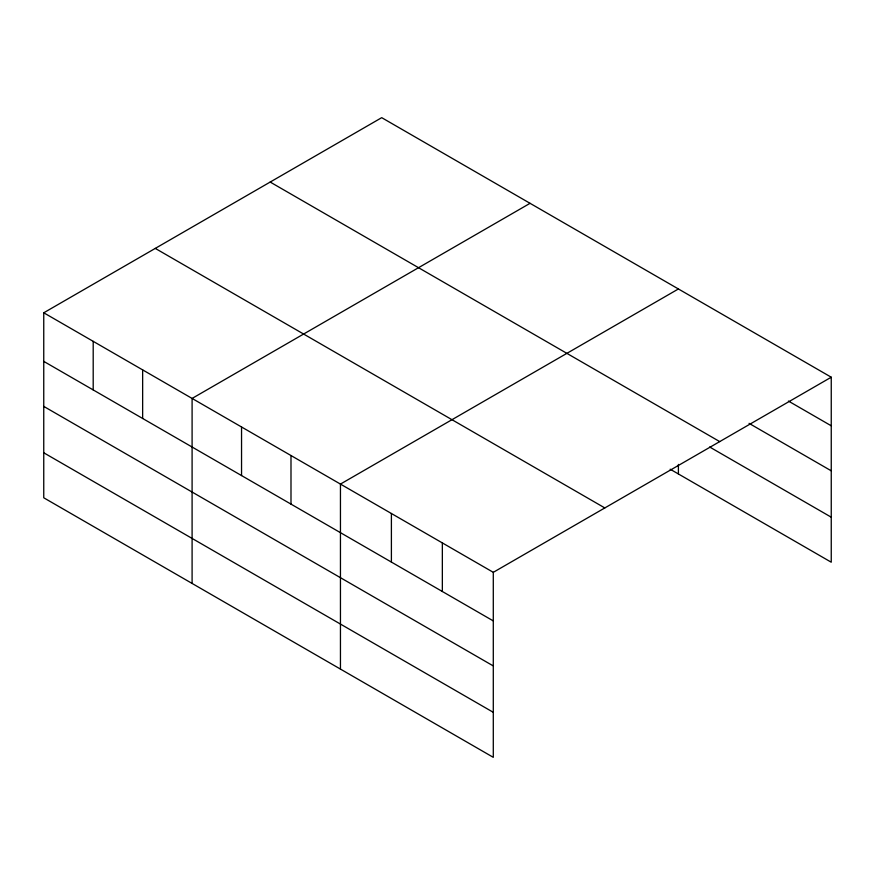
<?xml version="1.0" encoding="UTF-8"?>
<svg xmlns="http://www.w3.org/2000/svg" width="875" height="875" viewBox="0 0 875 875"><rect width="100%" height="100%" fill="white"/><g stroke="black" fill="none" stroke-linecap="round" stroke-linejoin="round"><path stroke-width="1.31" d="M493.292 665.93L493.292 572.327L43.75 312.791L43.75 497.788L493.292 757.334L493.292 665.93L43.75 406.394M43.75 312.791L381.708 117.666L831.25 377.212L831.25 562.209L670.163 469.208M530.053 203.317L192.095 398.431L192.095 583.439M678.409 288.969L340.452 484.083L340.452 669.091M493.292 572.327L831.25 377.212M788.408 401.056L831.25 425.797M749.044 423.347L831.25 470.816M270.178 182.055L719.72 441.602M709.669 447.005L831.25 517.191M155.28 248.402L604.822 507.938M43.75 361.375L493.292 620.911M43.75 452.78L493.292 712.316M678.409 464.417L678.409 473.966M442.345 542.916L442.345 591.5M391.398 513.494L391.398 562.089M290.992 455.536L290.992 504.12M241.544 426.989L241.544 475.573M142.647 369.884L142.647 418.48M93.198 341.337L93.198 389.922"/></g></svg>
